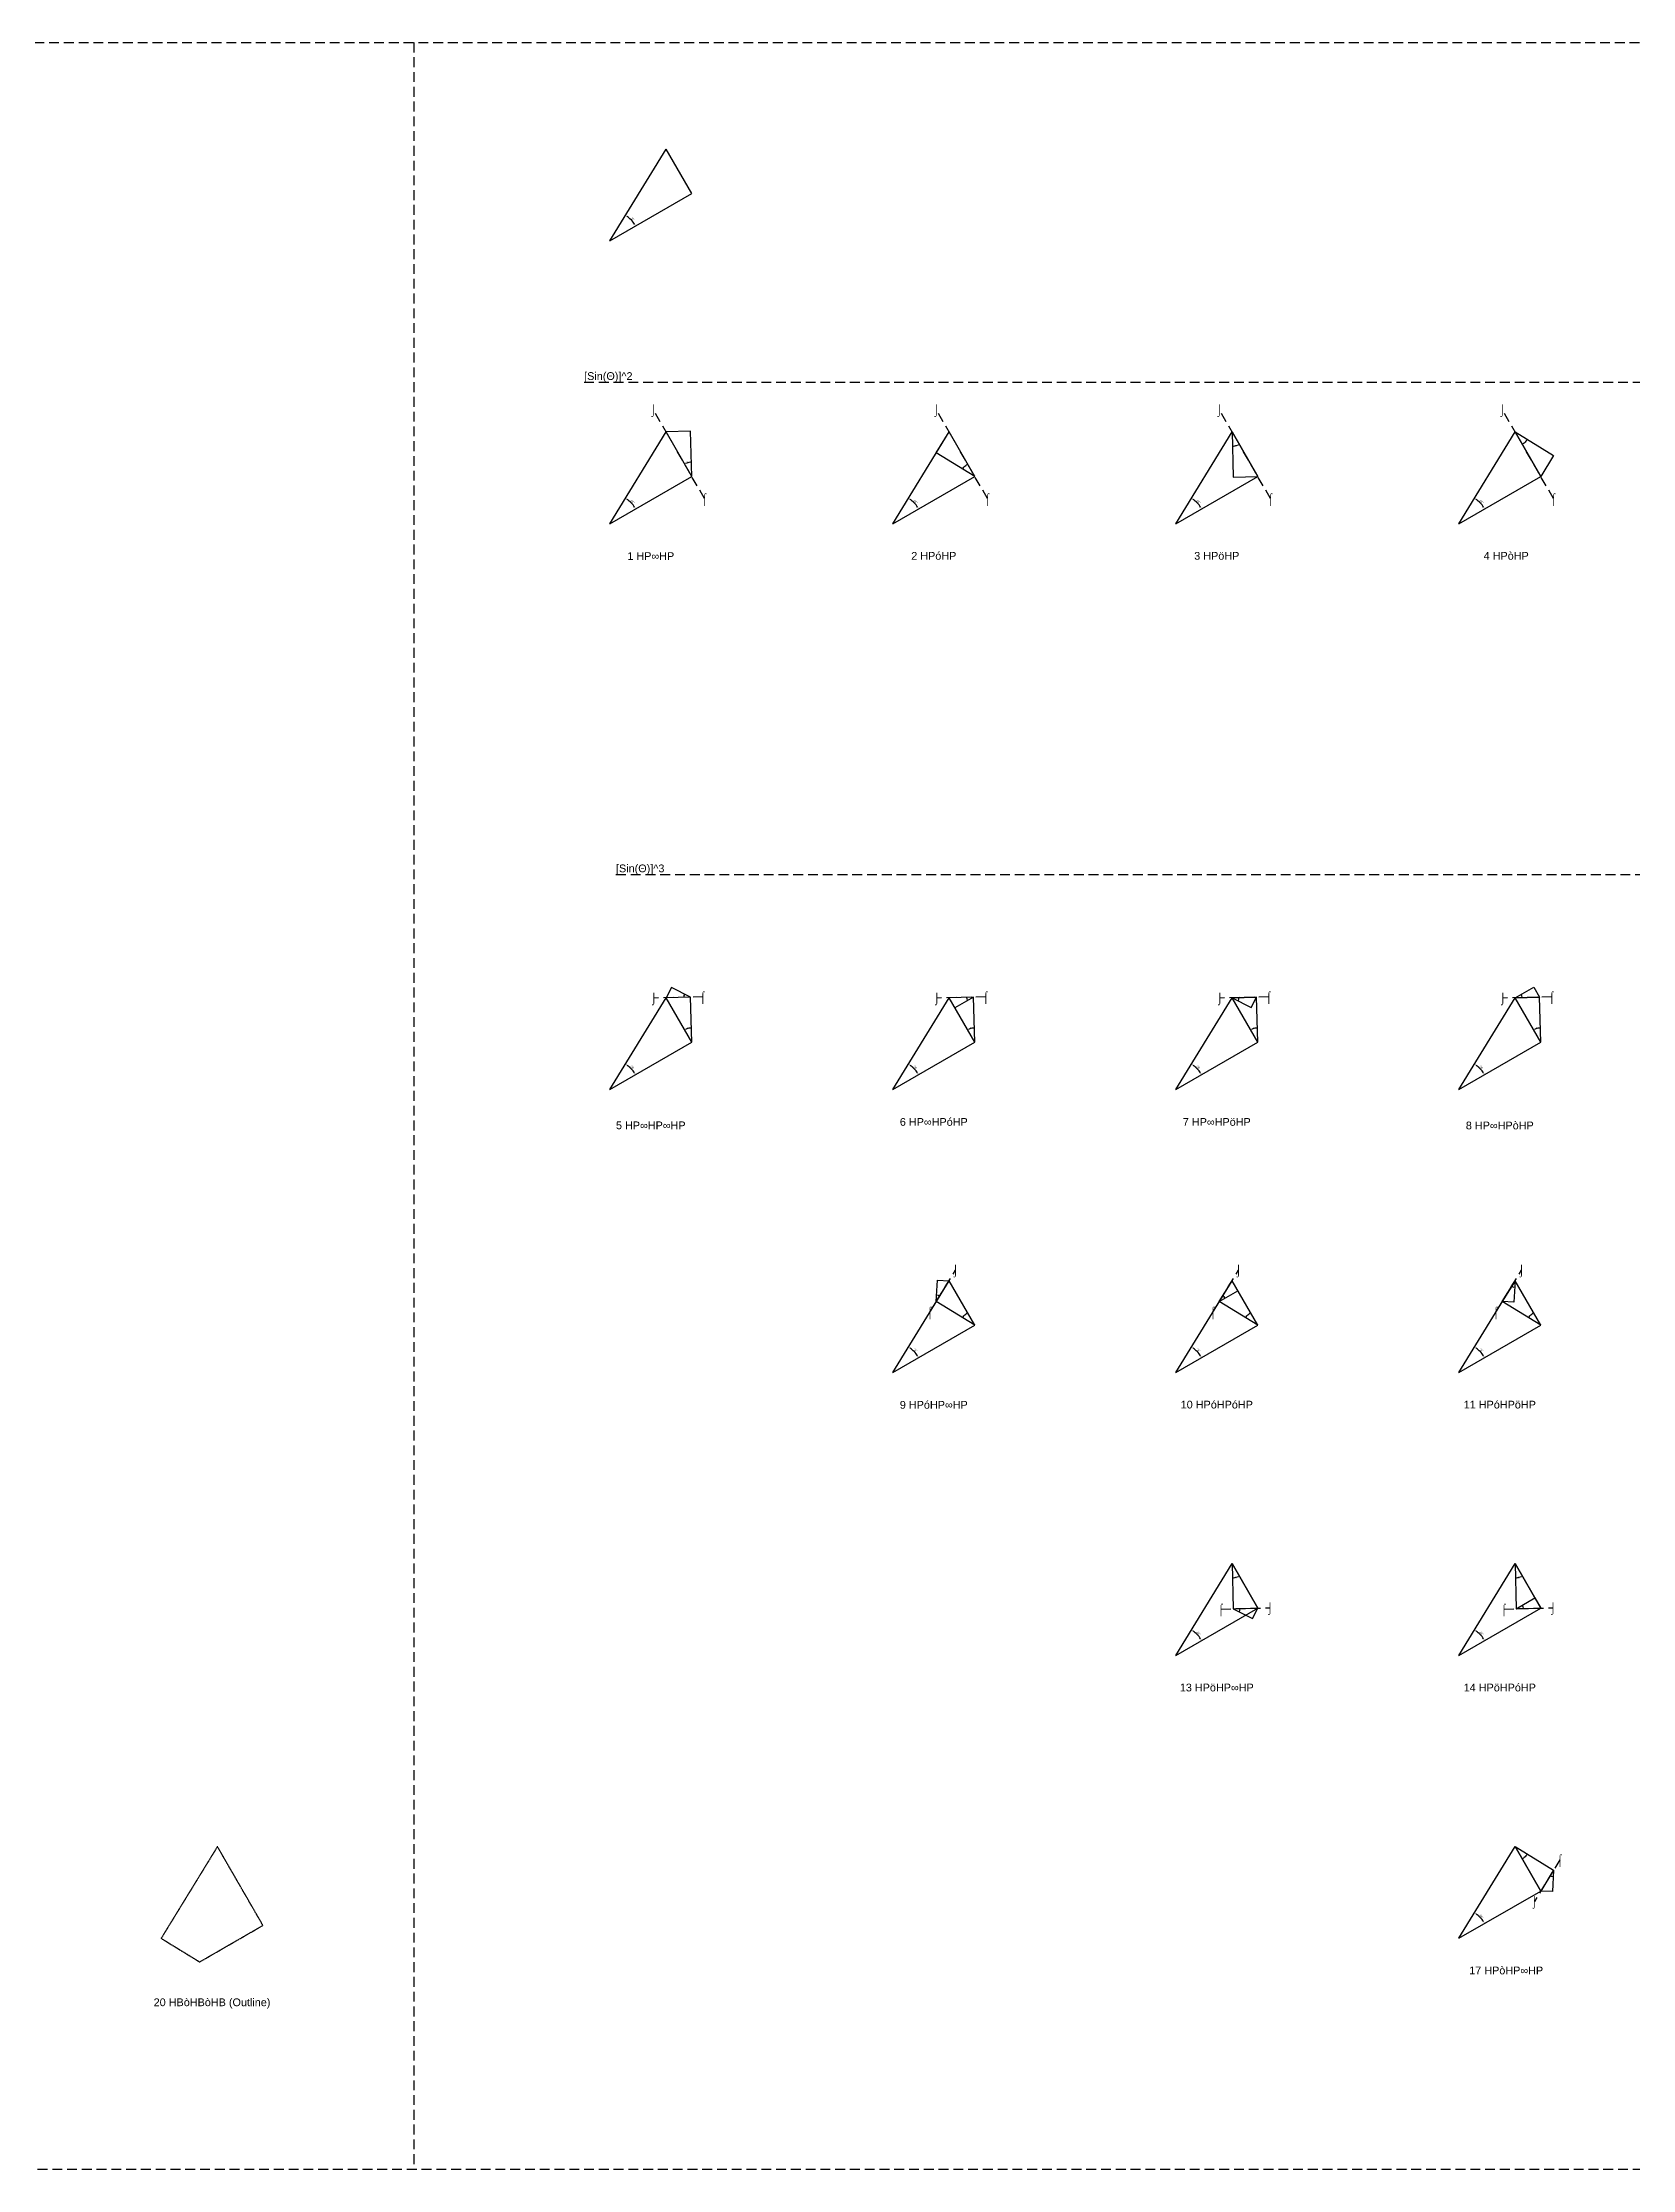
# Model space of a CAD drawing. Header units: millimetres. Extents: x 1397905 to 2845484, y -134122 to 140265.
# Drawn here: x 1835205 to 2040254, y -134122 to 140265 of the extents above; entities that cross this region are included whole.
import ezdxf
from ezdxf.enums import TextEntityAlignment as Align

# ---------------------------------------------------------------- set-up
doc = ezdxf.new("R2010")
doc.units = ezdxf.units.MM
doc.header["$PDMODE"] = 35
doc.linetypes.add('DASHED', pattern=[19.05, 12.7, -6.35])
for name, color, linetype in [('BASE', 170, 'Continuous'), ('HYPOTENUSE', 20, 'Continuous'), ('PERPENDICULAR', 90, 'Continuous')]:
    doc.layers.add(name, color=color, linetype=linetype)
doc.styles.add('Arial', font='arial_0.ttf')
doc.dimstyles.new('ISO-25', dxfattribs={"dimtxt": 250, "dimasz": 100, "dimexe": 1.25, "dimexo": 0.625, "dimgap": 100, "dimtad": 1, "dimdec": 0, "dimtxsty": 'Arial', "dimcen": 2.5, "dimadec": 0, "dimazin": 0, "dimtfac": 1, "dimtdec": 0, "dimtmove": 0, "dimatfit": 3, "dimfxl": 1, "dimarcsym": 0})

# ---------------------------------------------------------------- blocks, each defined once
blk = doc.blocks.new('*D2')
at = {"color": 0, "lineweight": -2, "transparency": 16777216}
blk.add_arc((0, 0), 3850, 3.72107, 24.76727, dxfattribs=at)
at = {"color": 0, "transparency": 16777216}
for points in [[(3459, 1594), (3533, 1632), (3384, 1836)], [(3884, 251), (3800, 249), (3850, 0)]]:
    blk.add_solid(points, dxfattribs=at)
at = {"layer": 'Defpoints', "color": 0, "transparency": 16777216}
for p in [(12208, 6625), (0, 0), (0, 0), (3797, 635), (12208, 0)]:
    blk.add_point(p, dxfattribs=at)
at = {"color": 0, "transparency": 16777216, "insert": (3952, 1003), "char_height": 250, "attachment_point": 5, "rotation": 284.24417, "style": 'Arial'}
blk.add_mtext('28°', dxfattribs=at)
blk = doc.blocks.new('GTN')
at = {"layer": 'BASE'}
blk.add_line((0, 0), (12208.3, 0), dxfattribs=at)
at = {"layer": 'HYPOTENUSE'}
blk.add_line((0, 0), (12208.3, 6625.3), dxfattribs=at)
at = {"layer": 'PERPENDICULAR'}
blk.add_line((12208.3, 0), (12208.3, 6625.3), dxfattribs=at)
at = {"color": 6}
dim = blk.add_angular_dim_2l(base=(3797.3, 635.2), line1=((0, 0), (12208.3, 0)), line2=((0, 0), (12208.3, 6625.3)), dimstyle='ISO-25', override={"dimasz": 250}, dxfattribs=at)
dim.commit()
dim.dimension.update_dxf_attribs({"geometry": '*D2', "text_midpoint": (3952.4, 1003.3)})

msp = doc.modelspace()

# ---------------------------------------------------------------- linework, layer by layer
at = {"linetype": 'DASHED', "ltscale": 100}
for p, q in [((1883099, 140265), (1883099, -134122)), ((1905051, 96437), (2233537, 96437)), ((1920593, 81424), (1913968, 92899)), ((1957091, 81424), (1950466, 92899)), ((1993590, 81424), (1986965, 92899)), ((2030088, 81424), (2023463, 92899)), ((1909161, 32925), (2237646, 32925)), ((1920363, 17158), (1914045, 16992)), ((1956861, 17158), (1950543, 16992)), ((1993359, 17158), (1987041, 16992)), ((2029858, 17158), (2023540, 16992)), ((1949645, -23506), (1952948, -18118)), ((1986143, -23506), (1989447, -18118)), ((2022642, -23506), (2025945, -18118)), ((1987195, -61826), (1993513, -61659)), ((2023693, -61826), (2030011, -61659)), ((2030909, -94158), (2027606, -99546))]:
    msp.add_line(p, q, dxfattribs=at)
msp.add_lwpolyline([(1397905, 140265), (2845484, 140265), (2845484, -134122), (1397905, -134122)], close=True, dxfattribs=at)
at = {"linetype": 'DASHED'}
msp.add_lwpolyline([(1857759, -92462), (1850499, -104304), (1855463, -107347), (1863631, -102632)], close=True, dxfattribs=at)

# ---------------------------------------------------------------- block references
at = {"rotation": 30}
for p in [(1908364, 114687), (1908364, 78188), (1944862, 78188), (1981361, 78188), (2017859, 78188), (1908364, 5192), (1944862, 5192), (1981361, 5192), (2017859, 5192), (1944862, -31307), (1981361, -31307), (2017859, -31307), (1981361, -67805), (2017859, -67805), (2017859, -104304)]:
    msp.add_blockref('GTN', p, dxfattribs=at)
at = {"linetype": 'DASHED', "ltscale": 100}
for p, xscale, yscale, zscale, rotation in [((1918937, 84292), 0.4769797953265321, 0.4769797953265321, 0.4769797953265321, 91.5116672382084), ((1955435, 84292), -0.4769797953265321, 0.4769797953265321, 0.4769797953265321, 328.488332761791), ((1988621, 90030), 0.4769797953265321, 0.4769797953265321, 0.4769797953265321, 271.5116672382085), ((2025119, 90030), -0.476979795326532, 0.4769797953265321, 0.4769797953265321, 148.488332761791), ((1918783, 17117), 0.227509725149742, 0.227509725149742, 0.227509725149742, 153.0233344764171), ((1918937, 11296), 0.4769797953265321, 0.4769797953265321, 0.4769797953265321, 91.5116672382084), ((1955282, 17117), -0.227509725149742, 0.227509725149742, 0.227509725149742, 29.99999999999966), ((1955435, 11296), 0.4769797953265321, 0.4769797953265321, 0.4769797953265321, 91.5116672382084), ((1988621, 17033), 0.227509725149742, 0.227509725149742, 0.227509725149742, 333.0233344764171), ((1991934, 11296), 0.4769797953265321, 0.4769797953265321, 0.4769797953265321, 91.5116672382084), ((2025119, 17033), -0.227509725149742, 0.227509725149742, 0.227509725149742, 209.9999999999997), ((2028432, 11296), 0.4769797953265321, 0.4769797953265321, 0.4769797953265321, 91.5116672382084), ((1950471, -22159), -0.227509725149739, 0.227509725149739, 0.227509725149739, 266.9766655235829), ((1955435, -25203), -0.4769797953265321, 0.4769797953265321, 0.4769797953265321, 328.488332761791), ((1986969, -22159), 0.227509725149739, 0.227509725149739, 0.227509725149739, 30.00000000000041), ((1991934, -25203), -0.4769797953265321, 0.4769797953265321, 0.4769797953265321, 328.488332761791), ((2025119, -19465), -0.227509725149739, 0.227509725149739, 0.227509725149739, 86.97666552358291), ((2028432, -25203), -0.4769797953265321, 0.4769797953265321, 0.4769797953265321, 328.488332761791), ((1988621, -55963), 0.4769797953265321, 0.4769797953265321, 0.4769797953265321, 271.5116672382085), ((2025119, -55963), 0.4769797953265321, 0.4769797953265321, 0.4769797953265321, 271.5116672382085), ((1988774, -61784), 0.227509725149742, 0.227509725149742, 0.227509725149742, 333.0233344764172), ((2025273, -61784), -0.2275097251497419, 0.227509725149742, 0.227509725149742, 209.9999999999998), ((2025119, -92462), -0.476979795326532, 0.4769797953265321, 0.4769797953265321, 148.488332761791), ((2030084, -95505), -0.2275097251497389, 0.2275097251497389, 0.227509725149739, 86.97666552358291)]:
    msp.add_blockref('GTN', p, dxfattribs=dict(at, xscale=xscale, yscale=yscale, zscale=zscale, rotation=rotation))

# ---------------------------------------------------------------- texts
at = {"linetype": 'DASHED', "ltscale": 100, "style": 'Arial'}
for s, p in [('[Sin(Θ)]^ 2', (1905051, 96437)), ('[Sin(Θ)]^ 3', (1909161, 32925))]:
    msp.add_text(s, height=1000, dxfattribs=at).set_placement(p, align=Align.BOTTOM_LEFT)
for s, p in [('⌡', (1913968, 92899)), ('⌡', (1950466, 92899)), ('⌡', (1986965, 92899)), ('⌡', (2023463, 92899)), ('⌠', (1920593, 81424)), ('⌠', (1957091, 81424)), ('⌠', (1993590, 81424)), ('⌠', (2030088, 81424)), ('1 HP∞HP', (1913650, 74014)), ('2 HPóHP', (1950149, 74044)), ('3 HPöHP', (1986647, 74044)), ('4 HPòHP', (2023971, 74044)), ('⌡', (1914045, 16992)), ('⌠', (1920363, 17158)), ('⌡', (1950543, 16992)), ('⌠', (1956861, 17158)), ('⌡', (1987041, 16992)), ('⌠', (1993359, 17158)), ('⌡', (2023540, 16992)), ('⌠', (2029858, 17158)), ('5 HP∞HP∞HP', (1913650, 577)), ('6 HP∞HPóHP', (1950149, 1018)), ('7 HP∞HPöHP', (1986647, 1018)), ('8 HP∞HPòHP', (2023146, 561)), ('⌡', (1952948, -18118)), ('⌡', (1989447, -18118)), ('⌡', (2025945, -18118)), ('⌠', (1949645, -23506)), ('⌠', (1986143, -23506)), ('⌠', (2022642, -23506)), ('9 HPóHP∞HP', (1950149, -35479)), ('10 HPóHPóHP', (1986647, -35451)), ('11 HPóHPöHP', (2023146, -35451)), ('⌠', (1987195, -61826)), ('⌡', (1993513, -61659)), ('⌠', (2023693, -61826)), ('⌡', (2030011, -61659)), ('13 HPöHP∞HP', (1986647, -71950)), ('14 HPöHPóHP', (2023146, -71950)), ('⌠', (2030909, -94158)), ('⌡', (2027606, -99546)), ('17 HPòHP∞HP', (2023971, -108448)), ('20 HBòHBòHB (Outline)', (1857065, -112557))]:
    msp.add_text(s, height=1000, dxfattribs=at).set_placement(p, align=Align.MIDDLE_CENTER)

doc.saveas('drawing.dxf')
